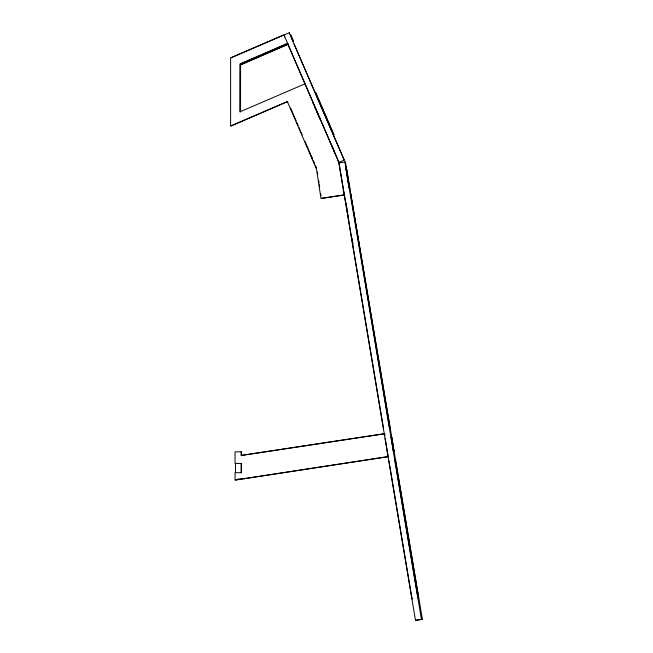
<?xml version="1.0" encoding="UTF-8"?>
<svg xmlns="http://www.w3.org/2000/svg" width="653" height="653" viewBox="0 0 653 653"><rect width="100%" height="100%" fill="white"/><g stroke="black" fill="none" stroke-linecap="round" stroke-linejoin="round"><path stroke-width="0.98" d="M240.361 111.867L240.418 63.978L287.981 43.367M240.541 111.598L240.59 64.72L287.875 44.233L338.989 162.719L339.707 167.437M289.23 32.83L344.253 160.116L294.087 44.061M292.919 41.237L290.291 34.609M315.228 92.293L333.634 134.861M338.719 162.507L344.506 159.969M289.54 32.65L284.006 35.042L338.972 162.36M287.508 43.384L239.945 63.994L239.896 111.875L304.959 83.837M241.063 64.704L287.418 44.624M231.072 57.815L283.369 35.254M231.08 126.005L287.818 101.525M345.413 161.944L338.915 162.956L415.488 620.35L422.393 619.322L345.413 161.944L344.857 161.96L421.43 619.354L422.393 619.322M415.488 620.35L421.43 619.354M235.504 480.037L388.633 456.594M321.423 198.414L344.36 194.937L343.796 191.264M241.537 455.435L384.225 433.804M349.51 189.403L345.706 166.531L347.633 179.485M349.943 189.386L346.106 166.515L349.469 188.448M391.114 437.306L393.457 451.027M391.571 437.29L393.881 451.011M389.531 461.157L388.968 461.173L412.019 598.85L412.704 598.834M237.521 479.114L241.537 479.114M312.958 103.092L313.767 104.929M314.983 107.68L316.199 110.422M317.015 112.259L318.231 115.001M319.039 116.838L320.256 119.589M315.179 107.623L316.379 110.381M317.178 112.226L318.386 114.985M319.186 116.83L319.986 118.666M315.717 92.269L334.091 134.853M290.765 34.593L293.515 40.984M284.757 36.992L283.835 34.862L230.607 57.823L230.607 126.013L287.344 101.542L316.501 169.127L320.958 198.43L343.886 194.945L343.192 190.358M290.609 108.006L296.201 120.968M297.001 122.821L298.201 125.596M299.001 127.449L300.192 130.225M300.992 132.077L302.192 134.861M304.992 141.342L310.583 154.304M311.375 156.149L312.575 158.932M313.375 160.785L314.575 163.56M315.375 165.413L316.574 168.188M330.018 141.791L330.793 143.603M331.953 146.329L332.728 148.141M333.887 150.859L335.054 153.586M338.213 160.989L339.013 162.85M332.197 146.035L333.267 148.851M310.877 155.21L312.305 158.965M346.074 203.001L346.416 205.009M346.751 207.017L347.094 209.033M347.429 211.041L347.771 213.049M348.106 215.066L348.449 217.074M352 238.182L352.334 240.19M352.677 242.198L353.012 244.206M339.723 167.527L343.56 190.398M344.572 195.973L383.613 429.152M385.172 438.302L388.176 456.61L235.047 480.045L235.047 472.707L241.537 472.699L241.537 463.426L235.047 463.434L235.047 451.843L241.537 451.827L241.537 455.696M391.8 437.347L393.89 451.109M391.343 437.355L393.433 451.117M347.935 181.485L348.245 183.477M348.547 185.468L348.849 187.46M384.968 435.51L384.69 433.674L241.079 455.451L241.079 451.843M317.415 172.041L317.709 174M318.754 180.832L319.048 182.791M319.35 184.742L319.644 186.693M320.68 193.533L320.982 195.484M241.079 463.434L241.079 472.707M235.504 463.426L235.504 472.699M350.669 193.965L389.555 428.156L390.086 428.139L350.669 193.965M395.473 460.161L394.918 460.177L417.961 597.854L418.646 597.83L395.473 460.161"/></g></svg>
